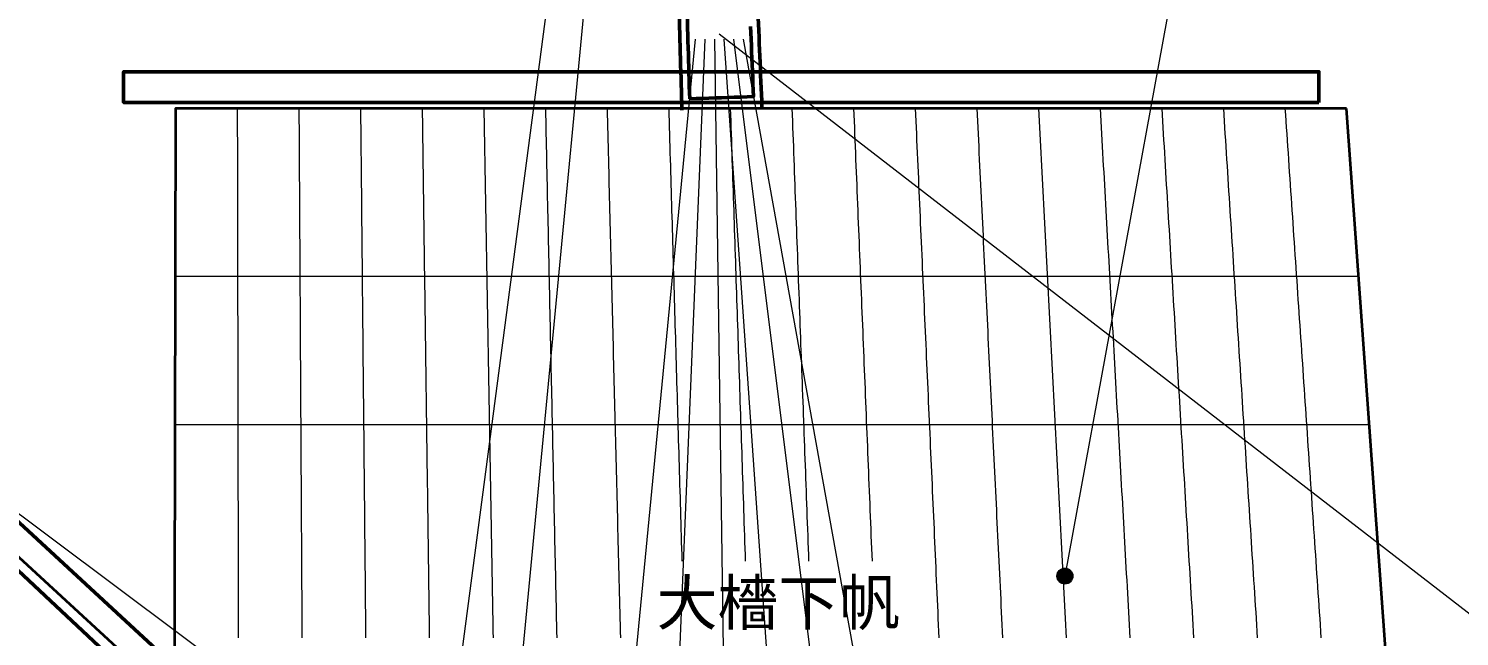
# Model space of a CAD drawing. Header units: millimetres. Extents: x -14250 to 74850, y -15000 to 48000.
# Drawn here: x 13553 to 27010, y 14933 to 20650 of the extents above; entities that cross this region are included whole.
import ezdxf
from ezdxf.enums import TextEntityAlignment as Align

# ---------------------------------------------------------------- set-up
doc = ezdxf.new("R2010")
doc.units = ezdxf.units.MM
doc.header["$LTSCALE"] = 150
for name, color, linetype, lineweight in [('外形', 7, 'Continuous', 50), ('寸法', 5, 'Continuous', 18), ('帆', 30, 'Continuous', 35), ('帆布', 30, 'Continuous', 13), ('引出線', 7, 'Continuous', 18), ('文字', 7, 'Continuous', 25), ('索具', 94, 'Continuous', 13)]:
    doc.layers.add(name, color=color, linetype=linetype, lineweight=lineweight)
doc.styles.add('JP', font='msgothic.ttc')
doc.dimstyles.new('JIS', dxfattribs={"dimscale": 150, "dimtxt": 2.5, "dimasz": 2.5, "dimexe": 1.5, "dimexo": 1.5, "dimgap": 0.8, "dimtad": 1, "dimdec": 0, "dimtxsty": 'JP', "dimcen": 2.5, "dimclrd": 5, "dimclre": 5, "dimclrt": 5, "dimazin": 3, "dimtfac": 1, "dimtmove": 0, "dimatfit": 3, "dimlwd": 18, "dimlwe": 18})

msp = doc.modelspace()

# ---------------------------------------------------------------- hatches: boundary and pattern name
at = {"layer": '引出線'}
h = msp.add_hatch(color=7, dxfattribs=at)
h.dxf.hatch_style = 1
h.paths.add_polyline_path([(23375, 15500), (23365, 15537.5), (23337.5, 15565), (23300, 15575), (23262.5, 15565), (23235, 15537.5), (23225, 15500), (23235, 15462.5), (23262.5, 15435), (23300, 15425), (23337.5, 15435), (23365, 15462.5)])

# ---------------------------------------------------------------- linework, layer by layer
at = {"layer": '外形'}
for points in [[(15677.3, 13468.3), (1126.4, 27121), (1273.6, 27279), (15922.7, 13731.7)], [(25688, 19956), (14445.9, 19956), (14445.9, 20244), (25688, 20244)]]:
    msp.add_lwpolyline(points, close=True, dxfattribs=at)
for points in [[(19698, 19884), (19696.2, 19944.1), (19694.5, 20004.2), (19692.8, 20064.3), (19691, 20124.3), (19689.3, 20184.4), (19687.6, 20244.5), (19685.8, 20304.6), (19684.1, 20364.6), (19682.4, 20424.7), (19680.6, 20484.8), (19678.9, 20544.9), (19677.1, 20604.9), (19675.4, 20665), (19673.7, 20725.1), (19671.9, 20785.2), (19670.2, 20845.2), (19668.5, 20905.3), (19666.7, 20965.4), (19665, 21025.5), (19663.3, 21085.5)], [(19770.7, 19989.5), (19768.9, 20049.6), (19767.1, 20109.7), (19765.2, 20169.9), (19763.4, 20230), (19761.6, 20290.1), (19759.8, 20350.2), (19758, 20410.3), (19756.2, 20470.4), (19754.4, 20530.5), (19752.6, 20590.6), (19750.8, 20650.7), (19749, 20710.8), (19747.2, 20770.9), (19745.4, 20831.1), (19743.6, 20891.2), (19741.8, 20951.3), (19740, 21011.4), (19738.2, 21071.5)], [(20401, 21111.3), (20403.4, 21051.3), (20405.9, 20991.2), (20408.3, 20931.2), (20410.8, 20871.1), (20413.3, 20811.1), (20415.7, 20751), (20418.2, 20691), (20420.6, 20630.9), (20423.1, 20570.9), (20425.6, 20510.8), (20428, 20450.7), (20430.5, 20390.7), (20432.9, 20330.6), (20435.4, 20270.6), (20437.9, 20210.5), (20440.3, 20150.5), (20442.8, 20090.4), (20445.2, 20030.4), (20447.7, 19970.3), (20450.2, 19910.3)], [(20344, 20671.4), (20346.4, 20611.4), (20348.7, 20551.3), (20351.1, 20491.2), (20353.5, 20431.1), (20355.9, 20371), (20358.3, 20310.9), (20360.7, 20250.8), (20363.1, 20190.7), (20365.5, 20130.6), (20367.9, 20070.6), (20370.3, 20010.5), (20310.3, 20008.4), (20250.4, 20006.3), (20190.4, 20004.2), (20130.4, 20002.1), (20070.5, 20000), (20010.5, 19997.9), (19950.5, 19995.8), (19890.6, 19993.7), (19830.6, 19991.6), (19770.7, 19989.5)]]:
    msp.add_lwpolyline(points, dxfattribs=at)
at = {"layer": '帆'}
for points in [[(15500, 13800), (1500, 26700), (-800, 14300)], [(25948.9, 19900), (14936.3, 19900), (14916.9, 10600), (26617.8, 10600)]]:
    msp.add_lwpolyline(points, close=True, dxfattribs=at)
at = {"layer": '帆布'}
for points in [[(15515.9, 19900), (15516, 19840), (15516.1, 19780), (15516.2, 19720), (15516.3, 19660), (15516.4, 19600), (15516.5, 19540), (15516.6, 19480), (15516.7, 19420), (15516.8, 19360), (15517, 19300), (15517.1, 19240), (15517.2, 19180), (15517.3, 19120), (15517.4, 19060), (15517.5, 19000), (15517.6, 18940), (15517.7, 18880), (15517.8, 18820), (15517.9, 18760), (15518, 18700), (15518.1, 18640), (15518.3, 18580), (15518.4, 18520), (15518.5, 18460), (15518.6, 18400), (15518.7, 18340), (15518.8, 18280), (15518.9, 18220), (15519, 18160), (15519.1, 18100), (15519.2, 18040), (15519.3, 17980), (15519.5, 17920), (15519.6, 17860), (15519.7, 17800), (15519.8, 17740), (15519.9, 17680), (15520, 17620), (15520.1, 17560), (15520.2, 17500), (15520.3, 17440), (15520.4, 17380), (15520.5, 17320), (15520.6, 17260), (15520.8, 17200), (15520.9, 17140), (15521, 17080), (15521.1, 17020), (15521.2, 16960), (15521.3, 16900), (15521.4, 16840), (15521.5, 16780), (15521.6, 16720), (15521.7, 16660), (15521.8, 16600), (15522, 16540), (15522.1, 16480), (15522.2, 16420), (15522.3, 16360), (15522.4, 16300), (15522.5, 16240), (15522.6, 16180), (15522.7, 16120), (15522.8, 16060), (15522.9, 16000), (15523, 15940), (15523.1, 15880), (15523.3, 15820), (15523.4, 15760), (15523.5, 15700), (15523.6, 15640), (15523.7, 15580), (15523.8, 15520), (15523.9, 15460), (15524, 15400), (15524.1, 15340), (15524.2, 15280), (15524.3, 15220), (15524.4, 15160), (15524.6, 15100), (15524.7, 15040), (15524.8, 14980), (15524.9, 14920)], [(16095.5, 19900), (16095.8, 19840), (16096.2, 19780), (16096.5, 19720), (16096.8, 19660), (16097.2, 19600), (16097.5, 19540), (16097.9, 19480), (16098.2, 19420), (16098.6, 19360), (16098.9, 19300), (16099.2, 19240), (16099.6, 19180), (16099.9, 19120), (16100.3, 19060), (16100.6, 19000), (16101, 18940), (16101.3, 18880), (16101.6, 18820), (16102, 18760), (16102.3, 18700), (16102.7, 18640), (16103, 18580), (16103.4, 18520), (16103.7, 18460), (16104, 18400), (16104.4, 18340), (16104.7, 18280), (16105.1, 18220), (16105.4, 18160), (16105.8, 18100), (16106.1, 18040), (16106.4, 17980), (16106.8, 17920), (16107.1, 17860), (16107.5, 17800), (16107.8, 17740), (16108.1, 17680), (16108.5, 17620), (16108.8, 17560), (16109.2, 17500), (16109.5, 17440), (16109.9, 17380), (16110.2, 17320), (16110.5, 17260), (16110.9, 17200), (16111.2, 17140), (16111.6, 17080), (16111.9, 17020), (16112.3, 16960), (16112.6, 16900), (16112.9, 16840), (16113.3, 16780), (16113.6, 16720), (16114, 16660), (16114.3, 16600), (16114.7, 16540), (16115, 16480), (16115.3, 16420), (16115.7, 16360), (16116, 16300), (16116.4, 16240), (16116.7, 16180), (16117, 16120), (16117.4, 16060), (16117.7, 16000), (16118.1, 15940), (16118.4, 15880), (16118.8, 15820), (16119.1, 15760), (16119.4, 15700), (16119.8, 15640), (16120.1, 15580), (16120.5, 15520), (16120.8, 15460), (16121.2, 15400), (16121.5, 15340), (16121.8, 15280), (16122.2, 15220), (16122.5, 15160), (16122.9, 15100), (16123.2, 15040), (16123.6, 14980), (16123.9, 14920)], [(16675.1, 19900), (16675.7, 19840), (16676.2, 19780), (16676.8, 19720), (16677.4, 19660), (16678, 19600), (16678.6, 19540), (16679.1, 19480), (16679.7, 19420), (16680.3, 19360), (16680.9, 19300), (16681.4, 19240), (16682, 19180), (16682.6, 19120), (16683.2, 19060), (16683.7, 19000), (16684.3, 18940), (16684.9, 18880), (16685.5, 18820), (16686, 18760), (16686.6, 18700), (16687.2, 18640), (16687.8, 18580), (16688.3, 18520), (16688.9, 18460), (16689.5, 18400), (16690.1, 18340), (16690.6, 18280), (16691.2, 18220), (16691.8, 18160), (16692.4, 18100), (16693, 18040), (16693.5, 17980), (16694.1, 17920), (16694.7, 17860), (16695.3, 17800), (16695.8, 17740), (16696.4, 17680), (16697, 17620), (16697.6, 17560), (16698.1, 17500), (16698.7, 17440), (16699.3, 17380), (16699.9, 17320), (16700.4, 17260), (16701, 17200), (16701.6, 17140), (16702.2, 17080), (16702.7, 17020), (16703.3, 16960), (16703.9, 16900), (16704.5, 16840), (16705.1, 16780), (16705.6, 16720), (16706.2, 16660), (16706.8, 16600), (16707.4, 16540), (16707.9, 16480), (16708.5, 16420), (16709.1, 16360), (16709.7, 16300), (16710.2, 16240), (16710.8, 16180), (16711.4, 16120), (16712, 16060), (16712.5, 16000), (16713.1, 15940), (16713.7, 15880), (16714.3, 15820), (16714.8, 15760), (16715.4, 15700), (16716, 15640), (16716.6, 15580), (16717.1, 15520), (16717.7, 15460), (16718.3, 15400), (16718.9, 15340), (16719.5, 15280), (16720, 15220), (16720.6, 15160), (16721.2, 15100), (16721.8, 15040), (16722.3, 14980), (16722.9, 14920)], [(17254.7, 19900), (17255.5, 19840), (17256.3, 19780), (17257.1, 19720), (17257.9, 19660), (17258.8, 19600), (17259.6, 19540), (17260.4, 19480), (17261.2, 19420), (17262, 19360), (17262.8, 19300), (17263.6, 19240), (17264.4, 19180), (17265.2, 19120), (17266, 19060), (17266.9, 19000), (17267.7, 18940), (17268.5, 18880), (17269.3, 18820), (17270.1, 18760), (17270.9, 18700), (17271.7, 18640), (17272.5, 18580), (17273.3, 18520), (17274.1, 18460), (17275, 18400), (17275.8, 18340), (17276.6, 18280), (17277.4, 18220), (17278.2, 18160), (17279, 18100), (17279.8, 18040), (17280.6, 17980), (17281.4, 17920), (17282.2, 17860), (17283.1, 17800), (17283.9, 17740), (17284.7, 17680), (17285.5, 17620), (17286.3, 17560), (17287.1, 17500), (17287.9, 17440), (17288.7, 17380), (17289.5, 17320), (17290.3, 17260), (17291.1, 17200), (17292, 17140), (17292.8, 17080), (17293.6, 17020), (17294.4, 16960), (17295.2, 16900), (17296, 16840), (17296.8, 16780), (17297.6, 16720), (17298.4, 16660), (17299.2, 16600), (17300.1, 16540), (17300.9, 16480), (17301.7, 16420), (17302.5, 16360), (17303.3, 16300), (17304.1, 16240), (17304.9, 16180), (17305.7, 16120), (17306.5, 16060), (17307.3, 16000), (17308.2, 15940), (17309, 15880), (17309.8, 15820), (17310.6, 15760), (17311.4, 15700), (17312.2, 15640), (17313, 15580), (17313.8, 15520), (17314.6, 15460), (17315.4, 15400), (17316.3, 15340), (17317.1, 15280), (17317.9, 15220), (17318.7, 15160), (17319.5, 15100), (17320.3, 15040), (17321.1, 14980), (17321.9, 14920)], [(17834.3, 19900), (17835.4, 19840), (17836.4, 19780), (17837.5, 19720), (17838.5, 19660), (17839.5, 19600), (17840.6, 19540), (17841.6, 19480), (17842.7, 19420), (17843.7, 19360), (17844.8, 19300), (17845.8, 19240), (17846.8, 19180), (17847.9, 19120), (17848.9, 19060), (17850, 19000), (17851, 18940), (17852.1, 18880), (17853.1, 18820), (17854.1, 18760), (17855.2, 18700), (17856.2, 18640), (17857.3, 18580), (17858.3, 18520), (17859.4, 18460), (17860.4, 18400), (17861.5, 18340), (17862.5, 18280), (17863.5, 18220), (17864.6, 18160), (17865.6, 18100), (17866.7, 18040), (17867.7, 17980), (17868.8, 17920), (17869.8, 17860), (17870.8, 17800), (17871.9, 17740), (17872.9, 17680), (17874, 17620), (17875, 17560), (17876.1, 17500), (17877.1, 17440), (17878.1, 17380), (17879.2, 17320), (17880.2, 17260), (17881.3, 17200), (17882.3, 17140), (17883.4, 17080), (17884.4, 17020), (17885.5, 16960), (17886.5, 16900), (17887.5, 16840), (17888.6, 16780), (17889.6, 16720), (17890.7, 16660), (17891.7, 16600), (17892.8, 16540), (17893.8, 16480), (17894.8, 16420), (17895.9, 16360), (17896.9, 16300), (17898, 16240), (17899, 16180), (17900.1, 16120), (17901.1, 16060), (17902.2, 16000), (17903.2, 15940), (17904.2, 15880), (17905.3, 15820), (17906.3, 15760), (17907.4, 15700), (17908.4, 15640), (17909.5, 15580), (17910.5, 15520), (17911.5, 15460), (17912.6, 15400), (17913.6, 15340), (17914.7, 15280), (17915.7, 15220), (17916.8, 15160), (17917.8, 15100), (17918.8, 15040), (17919.9, 14980), (17920.9, 14920)], [(18413.9, 19900), (18415.2, 19840), (18416.5, 19780), (18417.8, 19720), (18419, 19660), (18420.3, 19600), (18421.6, 19540), (18422.9, 19480), (18424.2, 19420), (18425.4, 19360), (18426.7, 19300), (18428, 19240), (18429.3, 19180), (18430.5, 19120), (18431.8, 19060), (18433.1, 19000), (18434.4, 18940), (18435.6, 18880), (18436.9, 18820), (18438.2, 18760), (18439.5, 18700), (18440.8, 18640), (18442, 18580), (18443.3, 18520), (18444.6, 18460), (18445.9, 18400), (18447.1, 18340), (18448.4, 18280), (18449.7, 18220), (18451, 18160), (18452.3, 18100), (18453.5, 18040), (18454.8, 17980), (18456.1, 17920), (18457.4, 17860), (18458.6, 17800), (18459.9, 17740), (18461.2, 17680), (18462.5, 17620), (18463.7, 17560), (18465, 17500), (18466.3, 17440), (18467.6, 17380), (18468.9, 17320), (18470.1, 17260), (18471.4, 17200), (18472.7, 17140), (18474, 17080), (18475.2, 17020), (18476.5, 16960), (18477.8, 16900), (18479.1, 16840), (18480.4, 16780), (18481.6, 16720), (18482.9, 16660), (18484.2, 16600), (18485.5, 16540), (18486.7, 16480), (18488, 16420), (18489.3, 16360), (18490.6, 16300), (18491.8, 16240), (18493.1, 16180), (18494.4, 16120), (18495.7, 16060), (18497, 16000), (18498.2, 15940), (18499.5, 15880), (18500.8, 15820), (18502.1, 15760), (18503.3, 15700), (18504.6, 15640), (18505.9, 15580), (18507.2, 15520), (18508.5, 15460), (18509.7, 15400), (18511, 15340), (18512.3, 15280), (18513.6, 15220), (18514.8, 15160), (18516.1, 15100), (18517.4, 15040), (18518.7, 14980), (18519.9, 14920)], [(18993.5, 19900), (18995.1, 19840), (18996.6, 19780), (18998.1, 19720), (18999.6, 19660), (19001.1, 19600), (19002.6, 19540), (19004.1, 19480), (19005.6, 19420), (19007.1, 19360), (19008.7, 19300), (19010.2, 19240), (19011.7, 19180), (19013.2, 19120), (19014.7, 19060), (19016.2, 19000), (19017.7, 18940), (19019.2, 18880), (19020.7, 18820), (19022.3, 18760), (19023.8, 18700), (19025.3, 18640), (19026.8, 18580), (19028.3, 18520), (19029.8, 18460), (19031.3, 18400), (19032.8, 18340), (19034.3, 18280), (19035.9, 18220), (19037.4, 18160), (19038.9, 18100), (19040.4, 18040), (19041.9, 17980), (19043.4, 17920), (19044.9, 17860), (19046.4, 17800), (19047.9, 17740), (19049.5, 17680), (19051, 17620), (19052.5, 17560), (19054, 17500), (19055.5, 17440), (19057, 17380), (19058.5, 17320), (19060, 17260), (19061.5, 17200), (19063.1, 17140), (19064.6, 17080), (19066.1, 17020), (19067.6, 16960), (19069.1, 16900), (19070.6, 16840), (19072.1, 16780), (19073.6, 16720), (19075.1, 16660), (19076.7, 16600), (19078.2, 16540), (19079.7, 16480), (19081.2, 16420), (19082.7, 16360), (19084.2, 16300), (19085.7, 16240), (19087.2, 16180), (19088.7, 16120), (19090.3, 16060), (19091.8, 16000), (19093.3, 15940), (19094.8, 15880), (19096.3, 15820), (19097.8, 15760), (19099.3, 15700), (19100.8, 15640), (19102.3, 15580), (19103.8, 15520), (19105.4, 15460), (19106.9, 15400), (19108.4, 15340), (19109.9, 15280), (19111.4, 15220), (19112.9, 15160), (19114.4, 15100), (19115.9, 15040), (19117.4, 14980), (19119, 14920)], [(19573.2, 19900), (19574.9, 19840), (19576.7, 19780), (19578.4, 19720), (19580.1, 19660), (19581.9, 19600), (19583.6, 19540), (19585.4, 19480), (19587.1, 19420), (19588.9, 19360), (19590.6, 19300), (19592.4, 19240), (19594.1, 19180), (19595.8, 19120), (19597.6, 19060), (19599.3, 19000), (19601.1, 18940), (19602.8, 18880), (19604.6, 18820), (19606.3, 18760), (19608.1, 18700), (19609.8, 18640), (19611.5, 18580), (19613.3, 18520), (19615, 18460), (19616.8, 18400), (19618.5, 18340), (19620.3, 18280), (19622, 18220), (19623.8, 18160), (19625.5, 18100), (19627.2, 18040), (19629, 17980), (19630.7, 17920), (19632.5, 17860), (19634.2, 17800), (19636, 17740), (19637.7, 17680), (19639.5, 17620), (19641.2, 17560), (19643, 17500), (19644.7, 17440), (19646.4, 17380), (19648.2, 17320), (19649.9, 17260), (19651.7, 17200), (19653.4, 17140), (19655.2, 17080), (19656.9, 17020), (19658.7, 16960), (19660.4, 16900), (19662.1, 16840), (19663.9, 16780), (19665.6, 16720), (19667.4, 16660), (19669.1, 16600), (19670.9, 16540), (19672.6, 16480), (19674.4, 16420), (19676.1, 16360), (19677.8, 16300), (19679.6, 16240), (19681.3, 16180), (19683.1, 16120), (19684.8, 16060), (19686.6, 16000), (19688.3, 15940), (19690.1, 15880), (19691.8, 15820), (19693.5, 15760), (19695.3, 15700), (19697, 15640)], [(20152.8, 19900), (20154.8, 19840), (20156.7, 19780), (20158.7, 19720), (20160.7, 19660), (20162.7, 19600), (20164.6, 19540), (20166.6, 19480), (20168.6, 19420), (20170.6, 19360), (20172.6, 19300), (20174.5, 19240), (20176.5, 19180), (20178.5, 19120), (20180.5, 19060), (20182.5, 19000), (20184.4, 18940), (20186.4, 18880), (20188.4, 18820), (20190.4, 18760), (20192.3, 18700), (20194.3, 18640), (20196.3, 18580), (20198.3, 18520), (20200.3, 18460), (20202.2, 18400), (20204.2, 18340), (20206.2, 18280), (20208.2, 18220), (20210.2, 18160), (20212.1, 18100), (20214.1, 18040), (20216.1, 17980), (20218.1, 17920), (20220, 17860), (20222, 17800), (20224, 17740), (20226, 17680), (20228, 17620), (20229.9, 17560), (20231.9, 17500), (20233.9, 17440), (20235.9, 17380), (20237.8, 17320), (20239.8, 17260), (20241.8, 17200), (20243.8, 17140), (20245.8, 17080), (20247.7, 17020), (20249.7, 16960), (20251.7, 16900), (20253.7, 16840), (20255.7, 16780), (20257.6, 16720), (20259.6, 16660), (20261.6, 16600), (20263.6, 16540), (20265.5, 16480), (20267.5, 16420), (20269.5, 16360), (20271.5, 16300), (20273.5, 16240), (20275.4, 16180), (20277.4, 16120), (20279.4, 16060), (20281.4, 16000), (20283.4, 15940), (20285.3, 15880), (20287.3, 15820), (20289.3, 15760), (20291.3, 15700), (20293.2, 15640)], [(20732.4, 19900), (20734.6, 19840), (20736.8, 19780), (20739, 19720), (20741.2, 19660), (20743.5, 19600), (20745.7, 19540), (20747.9, 19480), (20750.1, 19420), (20752.3, 19360), (20754.5, 19300), (20756.7, 19240), (20758.9, 19180), (20761.1, 19120), (20763.4, 19060), (20765.6, 19000), (20767.8, 18940), (20770, 18880), (20772.2, 18820), (20774.4, 18760), (20776.6, 18700), (20778.8, 18640), (20781.1, 18580), (20783.3, 18520), (20785.5, 18460), (20787.7, 18400), (20789.9, 18340), (20792.1, 18280), (20794.3, 18220), (20796.5, 18160), (20798.8, 18100), (20801, 18040), (20803.2, 17980), (20805.4, 17920), (20807.6, 17860), (20809.8, 17800), (20812, 17740), (20814.2, 17680), (20816.5, 17620), (20818.7, 17560), (20820.9, 17500), (20823.1, 17440), (20825.3, 17380), (20827.5, 17320), (20829.7, 17260), (20831.9, 17200), (20834.1, 17140), (20836.4, 17080), (20838.6, 17020), (20840.8, 16960), (20843, 16900), (20845.2, 16840), (20847.4, 16780), (20849.6, 16720), (20851.8, 16660), (20854.1, 16600), (20856.3, 16540), (20858.5, 16480), (20860.7, 16420), (20862.9, 16360), (20865.1, 16300), (20867.3, 16240), (20869.5, 16180), (20871.8, 16120), (20874, 16060), (20876.2, 16000), (20878.4, 15940), (20880.6, 15880), (20882.8, 15820), (20885, 15760), (20887.2, 15700), (20889.5, 15640)], [(21312, 19900), (21314.5, 19840), (21316.9, 19780), (21319.3, 19720), (21321.8, 19660), (21324.2, 19600), (21326.7, 19540), (21329.1, 19480), (21331.6, 19420), (21334, 19360), (21336.5, 19300), (21338.9, 19240), (21341.4, 19180), (21343.8, 19120), (21346.2, 19060), (21348.7, 19000), (21351.1, 18940), (21353.6, 18880), (21356, 18820), (21358.5, 18760), (21360.9, 18700), (21363.4, 18640), (21365.8, 18580), (21368.3, 18520), (21370.7, 18460), (21373.2, 18400), (21375.6, 18340), (21378, 18280), (21380.5, 18220), (21382.9, 18160), (21385.4, 18100), (21387.8, 18040), (21390.3, 17980), (21392.7, 17920), (21395.2, 17860), (21397.6, 17800), (21400.1, 17740), (21402.5, 17680), (21404.9, 17620), (21407.4, 17560), (21409.8, 17500), (21412.3, 17440), (21414.7, 17380), (21417.2, 17320), (21419.6, 17260), (21422.1, 17200), (21424.5, 17140), (21427, 17080), (21429.4, 17020), (21431.9, 16960), (21434.3, 16900), (21436.7, 16840), (21439.2, 16780), (21441.6, 16720), (21444.1, 16660), (21446.5, 16600), (21449, 16540), (21451.4, 16480), (21453.9, 16420), (21456.3, 16360), (21458.8, 16300), (21461.2, 16240), (21463.6, 16180), (21466.1, 16120), (21468.5, 16060), (21471, 16000), (21473.4, 15940), (21475.9, 15880), (21478.3, 15820), (21480.8, 15760), (21483.2, 15700), (21485.7, 15640)], [(21891.6, 19900), (21894.3, 19840), (21897, 19780), (21899.7, 19720), (21902.3, 19660), (21905, 19600), (21907.7, 19540), (21910.4, 19480), (21913.1, 19420), (21915.7, 19360), (21918.4, 19300), (21921.1, 19240), (21923.8, 19180), (21926.5, 19120), (21929.1, 19060), (21931.8, 19000), (21934.5, 18940), (21937.2, 18880), (21939.9, 18820), (21942.5, 18760), (21945.2, 18700), (21947.9, 18640), (21950.6, 18580), (21953.2, 18520), (21955.9, 18460), (21958.6, 18400), (21961.3, 18340), (21964, 18280), (21966.6, 18220), (21969.3, 18160), (21972, 18100), (21974.7, 18040), (21977.4, 17980), (21980, 17920), (21982.7, 17860), (21985.4, 17800), (21988.1, 17740), (21990.8, 17680), (21993.4, 17620), (21996.1, 17560), (21998.8, 17500), (22001.5, 17440), (22004.2, 17380), (22006.8, 17320), (22009.5, 17260), (22012.2, 17200), (22014.9, 17140), (22017.6, 17080), (22020.2, 17020), (22022.9, 16960), (22025.6, 16900), (22028.3, 16840), (22031, 16780), (22033.6, 16720), (22036.3, 16660), (22039, 16600), (22041.7, 16540), (22044.4, 16480), (22047, 16420), (22049.7, 16360), (22052.4, 16300), (22055.1, 16240), (22057.8, 16180), (22060.4, 16120), (22063.1, 16060), (22065.8, 16000), (22068.5, 15940), (22071.1, 15880), (22073.8, 15820), (22076.5, 15760), (22079.2, 15700), (22081.9, 15640), (22084.5, 15580), (22087.2, 15520), (22089.9, 15460), (22092.6, 15400), (22095.3, 15340), (22097.9, 15280), (22100.6, 15220), (22103.3, 15160), (22106, 15100), (22108.7, 15040), (22111.3, 14980), (22114, 14920)], [(22471.2, 19900), (22474.1, 19840), (22477.1, 19780), (22480, 19720), (22482.9, 19660), (22485.8, 19600), (22488.7, 19540), (22491.6, 19480), (22494.5, 19420), (22497.5, 19360), (22500.4, 19300), (22503.3, 19240), (22506.2, 19180), (22509.1, 19120), (22512, 19060), (22514.9, 19000), (22517.8, 18940), (22520.8, 18880), (22523.7, 18820), (22526.6, 18760), (22529.5, 18700), (22532.4, 18640), (22535.3, 18580), (22538.2, 18520), (22541.2, 18460), (22544.1, 18400), (22547, 18340), (22549.9, 18280), (22552.8, 18220), (22555.7, 18160), (22558.6, 18100), (22561.5, 18040), (22564.5, 17980), (22567.4, 17920), (22570.3, 17860), (22573.2, 17800), (22576.1, 17740), (22579, 17680), (22581.9, 17620), (22584.9, 17560), (22587.8, 17500), (22590.7, 17440), (22593.6, 17380), (22596.5, 17320), (22599.4, 17260), (22602.3, 17200), (22605.2, 17140), (22608.2, 17080), (22611.1, 17020), (22614, 16960), (22616.9, 16900), (22619.8, 16840), (22622.7, 16780), (22625.6, 16720), (22628.5, 16660), (22631.5, 16600), (22634.4, 16540), (22637.3, 16480), (22640.2, 16420), (22643.1, 16360), (22646, 16300), (22648.9, 16240), (22651.9, 16180), (22654.8, 16120), (22657.7, 16060), (22660.6, 16000), (22663.5, 15940), (22666.4, 15880), (22669.3, 15820), (22672.2, 15760), (22675.2, 15700), (22678.1, 15640), (22681, 15580), (22683.9, 15520), (22686.8, 15460), (22689.7, 15400), (22692.6, 15340), (22695.6, 15280), (22698.5, 15220), (22701.4, 15160), (22704.3, 15100), (22707.2, 15040), (22710.1, 14980), (22713, 14920)], [(23050.8, 19900), (23054, 19840), (23057.1, 19780), (23060.3, 19720), (23063.4, 19660), (23066.6, 19600), (23069.7, 19540), (23072.9, 19480), (23076, 19420), (23079.2, 19360), (23082.3, 19300), (23085.5, 19240), (23088.6, 19180), (23091.8, 19120), (23094.9, 19060), (23098.1, 19000), (23101.2, 18940), (23104.3, 18880), (23107.5, 18820), (23110.6, 18760), (23113.8, 18700), (23116.9, 18640), (23120.1, 18580), (23123.2, 18520), (23126.4, 18460), (23129.5, 18400), (23132.7, 18340), (23135.8, 18280), (23139, 18220), (23142.1, 18160), (23145.3, 18100), (23148.4, 18040), (23151.6, 17980), (23154.7, 17920), (23157.8, 17860), (23161, 17800), (23164.1, 17740), (23167.3, 17680), (23170.4, 17620), (23173.6, 17560), (23176.7, 17500), (23179.9, 17440), (23183, 17380), (23186.2, 17320), (23189.3, 17260), (23192.5, 17200), (23195.6, 17140), (23198.8, 17080), (23201.9, 17020), (23205, 16960), (23208.2, 16900), (23211.3, 16840), (23214.5, 16780), (23217.6, 16720), (23220.8, 16660), (23223.9, 16600), (23227.1, 16540), (23230.2, 16480), (23233.4, 16420), (23236.5, 16360), (23239.7, 16300), (23242.8, 16240), (23246, 16180), (23249.1, 16120), (23252.3, 16060), (23255.4, 16000), (23258.5, 15940), (23261.7, 15880), (23264.8, 15820), (23268, 15760), (23271.1, 15700), (23274.3, 15640), (23277.4, 15580), (23280.6, 15520), (23283.7, 15460), (23286.9, 15400), (23290, 15340), (23293.2, 15280), (23296.3, 15220), (23299.5, 15160), (23302.6, 15100), (23305.8, 15040), (23308.9, 14980), (23312, 14920)], [(23630.5, 19900), (23633.8, 19840), (23637.2, 19780), (23640.6, 19720), (23644, 19660), (23647.4, 19600), (23650.7, 19540), (23654.1, 19480), (23657.5, 19420), (23660.9, 19360), (23664.3, 19300), (23667.6, 19240), (23671, 19180), (23674.4, 19120), (23677.8, 19060), (23681.2, 19000), (23684.6, 18940), (23687.9, 18880), (23691.3, 18820), (23694.7, 18760), (23698.1, 18700), (23701.5, 18640), (23704.8, 18580), (23708.2, 18520), (23711.6, 18460), (23715, 18400), (23718.4, 18340), (23721.7, 18280), (23725.1, 18220), (23728.5, 18160), (23731.9, 18100), (23735.3, 18040), (23738.6, 17980), (23742, 17920), (23745.4, 17860), (23748.8, 17800), (23752.2, 17740), (23755.5, 17680), (23758.9, 17620), (23762.3, 17560), (23765.7, 17500), (23769.1, 17440), (23772.5, 17380), (23775.8, 17320), (23779.2, 17260), (23782.6, 17200), (23786, 17140), (23789.4, 17080), (23792.7, 17020), (23796.1, 16960), (23799.5, 16900), (23802.9, 16840), (23806.3, 16780), (23809.6, 16720), (23813, 16660), (23816.4, 16600), (23819.8, 16540), (23823.2, 16480), (23826.5, 16420), (23829.9, 16360), (23833.3, 16300), (23836.7, 16240), (23840.1, 16180), (23843.4, 16120), (23846.8, 16060), (23850.2, 16000), (23853.6, 15940), (23857, 15880), (23860.3, 15820), (23863.7, 15760), (23867.1, 15700), (23870.5, 15640), (23873.9, 15580), (23877.3, 15520), (23880.6, 15460), (23884, 15400), (23887.4, 15340), (23890.8, 15280), (23894.2, 15220), (23897.5, 15160), (23900.9, 15100), (23904.3, 15040), (23907.7, 14980), (23911.1, 14920)], [(24210.1, 19900), (24213.7, 19840), (24217.3, 19780), (24220.9, 19720), (24224.5, 19660), (24228.1, 19600), (24231.8, 19540), (24235.4, 19480), (24239, 19420), (24242.6, 19360), (24246.2, 19300), (24249.8, 19240), (24253.4, 19180), (24257.1, 19120), (24260.7, 19060), (24264.3, 19000), (24267.9, 18940), (24271.5, 18880), (24275.1, 18820), (24278.8, 18760), (24282.4, 18700), (24286, 18640), (24289.6, 18580), (24293.2, 18520), (24296.8, 18460), (24300.4, 18400), (24304.1, 18340), (24307.7, 18280), (24311.3, 18220), (24314.9, 18160), (24318.5, 18100), (24322.1, 18040), (24325.7, 17980), (24329.4, 17920), (24333, 17860), (24336.6, 17800), (24340.2, 17740), (24343.8, 17680), (24347.4, 17620), (24351, 17560), (24354.7, 17500), (24358.3, 17440), (24361.9, 17380), (24365.5, 17320), (24369.1, 17260), (24372.7, 17200), (24376.3, 17140), (24380, 17080), (24383.6, 17020), (24387.2, 16960), (24390.8, 16900), (24394.4, 16840), (24398, 16780), (24401.6, 16720), (24405.3, 16660), (24408.9, 16600), (24412.5, 16540), (24416.1, 16480), (24419.7, 16420), (24423.3, 16360), (24426.9, 16300), (24430.6, 16240), (24434.2, 16180), (24437.8, 16120), (24441.4, 16060), (24445, 16000), (24448.6, 15940), (24452.2, 15880), (24455.9, 15820), (24459.5, 15760), (24463.1, 15700), (24466.7, 15640), (24470.3, 15580), (24473.9, 15520), (24477.5, 15460), (24481.2, 15400), (24484.8, 15340), (24488.4, 15280), (24492, 15220), (24495.6, 15160), (24499.2, 15100), (24502.8, 15040), (24506.5, 14980), (24510.1, 14920)], [(24789.7, 19900), (24793.5, 19840), (24797.4, 19780), (24801.2, 19720), (24805.1, 19660), (24808.9, 19600), (24812.8, 19540), (24816.6, 19480), (24820.5, 19420), (24824.3, 19360), (24828.2, 19300), (24832, 19240), (24835.9, 19180), (24839.7, 19120), (24843.6, 19060), (24847.4, 19000), (24851.3, 18940), (24855.1, 18880), (24859, 18820), (24862.8, 18760), (24866.7, 18700), (24870.5, 18640), (24874.3, 18580), (24878.2, 18520), (24882, 18460), (24885.9, 18400), (24889.7, 18340), (24893.6, 18280), (24897.4, 18220), (24901.3, 18160), (24905.1, 18100), (24909, 18040), (24912.8, 17980), (24916.7, 17920), (24920.5, 17860), (24924.4, 17800), (24928.2, 17740), (24932.1, 17680), (24935.9, 17620), (24939.8, 17560), (24943.6, 17500), (24947.5, 17440), (24951.3, 17380), (24955.2, 17320), (24959, 17260), (24962.9, 17200), (24966.7, 17140), (24970.6, 17080), (24974.4, 17020), (24978.2, 16960), (24982.1, 16900), (24985.9, 16840), (24989.8, 16780), (24993.6, 16720), (24997.5, 16660), (25001.3, 16600), (25005.2, 16540), (25009, 16480), (25012.9, 16420), (25016.7, 16360), (25020.6, 16300), (25024.4, 16240), (25028.3, 16180), (25032.1, 16120), (25036, 16060), (25039.8, 16000), (25043.7, 15940), (25047.5, 15880), (25051.4, 15820), (25055.2, 15760), (25059.1, 15700), (25062.9, 15640), (25066.8, 15580), (25070.6, 15520), (25074.5, 15460), (25078.3, 15400), (25082.1, 15340), (25086, 15280), (25089.8, 15220), (25093.7, 15160), (25097.5, 15100), (25101.4, 15040), (25105.2, 14980), (25109.1, 14920)], [(25369.3, 19900), (25373.4, 19840), (25377.5, 19780), (25381.6, 19720), (25385.6, 19660), (25389.7, 19600), (25393.8, 19540), (25397.9, 19480), (25402, 19420), (25406, 19360), (25410.1, 19300), (25414.2, 19240), (25418.3, 19180), (25422.4, 19120), (25426.5, 19060), (25430.5, 19000), (25434.6, 18940), (25438.7, 18880), (25442.8, 18820), (25446.9, 18760), (25450.9, 18700), (25455, 18640), (25459.1, 18580), (25463.2, 18520), (25467.3, 18460), (25471.4, 18400), (25475.4, 18340), (25479.5, 18280), (25483.6, 18220), (25487.7, 18160), (25491.8, 18100), (25495.8, 18040), (25499.9, 17980), (25504, 17920), (25508.1, 17860), (25512.2, 17800), (25516.3, 17740), (25520.3, 17680), (25524.4, 17620), (25528.5, 17560), (25532.6, 17500), (25536.7, 17440), (25540.7, 17380), (25544.8, 17320), (25548.9, 17260), (25553, 17200), (25557.1, 17140), (25561.2, 17080), (25565.2, 17020), (25569.3, 16960), (25573.4, 16900), (25577.5, 16840), (25581.6, 16780), (25585.6, 16720), (25589.7, 16660), (25593.8, 16600), (25597.9, 16540), (25602, 16480), (25606.1, 16420), (25610.1, 16360), (25614.2, 16300), (25618.3, 16240), (25622.4, 16180), (25626.5, 16120), (25630.5, 16060), (25634.6, 16000), (25638.7, 15940), (25642.8, 15880), (25646.9, 15820), (25651, 15760), (25655, 15700), (25659.1, 15640), (25663.2, 15580), (25667.3, 15520), (25671.4, 15460), (25675.4, 15400), (25679.5, 15340), (25683.6, 15280), (25687.7, 15220), (25691.8, 15160), (25695.9, 15100), (25699.9, 15040), (25704, 14980), (25708.1, 14920)], [(26062.6, 18319), (26002.5, 18319), (25942.3, 18319), (25882.2, 18319), (25822, 18319), (25761.8, 18319), (25701.7, 18319), (25641.5, 18319), (25581.4, 18319), (25521.2, 18319), (25461, 18319), (25400.9, 18319), (25340.7, 18319), (25280.5, 18319), (25220.4, 18319), (25160.2, 18319), (25100.1, 18319), (25039.9, 18319), (24979.7, 18319), (24919.6, 18319), (24859.4, 18319), (24799.3, 18319), (24739.1, 18319), (24678.9, 18319), (24618.8, 18319), (24558.6, 18319), (24498.5, 18319), (24438.3, 18319), (24378.1, 18319), (24318, 18319), (24257.8, 18319), (24197.7, 18319), (24137.5, 18319), (24077.3, 18319), (24017.2, 18319), (23957, 18319), (23896.9, 18319), (23836.7, 18319), (23776.5, 18319), (23716.4, 18319), (23656.2, 18319), (23596.1, 18319), (23535.9, 18319), (23475.7, 18319), (23415.6, 18319), (23355.4, 18319), (23295.3, 18319), (23235.1, 18319), (23174.9, 18319), (23114.8, 18319), (23054.6, 18319), (22994.5, 18319), (22934.3, 18319), (22874.1, 18319), (22814, 18319), (22753.8, 18319), (22693.6, 18319), (22633.5, 18319), (22573.3, 18319), (22513.2, 18319), (22453, 18319), (22392.8, 18319), (22332.7, 18319), (22272.5, 18319), (22212.4, 18319), (22152.2, 18319), (22092, 18319), (22031.9, 18319), (21971.7, 18319), (21911.6, 18319), (21851.4, 18319), (21791.2, 18319), (21731.1, 18319), (21670.9, 18319), (21610.8, 18319), (21550.6, 18319), (21490.4, 18319), (21430.3, 18319), (21370.1, 18319), (21310, 18319), (21249.8, 18319), (21189.6, 18319), (21129.5, 18319), (21069.3, 18319), (21009.2, 18319), (20949, 18319), (20888.8, 18319), (20828.7, 18319), (20768.5, 18319), (20708.4, 18319), (20648.2, 18319), (20588, 18319), (20527.9, 18319), (20467.7, 18319), (20407.6, 18319), (20347.4, 18319), (20287.2, 18319), (20227.1, 18319), (20166.9, 18319), (20106.8, 18319), (20046.6, 18319), (19986.4, 18319), (19926.3, 18319), (19866.1, 18319), (19805.9, 18319), (19745.8, 18319), (19685.6, 18319), (19625.5, 18319), (19565.3, 18319), (19505.1, 18319), (19445, 18319), (19384.8, 18319), (19324.7, 18319), (19264.5, 18319), (19204.3, 18319), (19144.2, 18319), (19084, 18319), (19023.9, 18319), (18963.7, 18319), (18903.5, 18319), (18843.4, 18319), (18783.2, 18319), (18723.1, 18319), (18662.9, 18319), (18602.7, 18319), (18542.6, 18319), (18482.4, 18319), (18422.3, 18319), (18362.1, 18319), (18301.9, 18319), (18241.8, 18319), (18181.6, 18319), (18121.5, 18319), (18061.3, 18319), (18001.1, 18319), (17941, 18319), (17880.8, 18319), (17820.7, 18319), (17760.5, 18319), (17700.3, 18319), (17640.2, 18319), (17580, 18319), (17519.9, 18319), (17459.7, 18319), (17399.5, 18319), (17339.4, 18319), (17279.2, 18319), (17219.1, 18319), (17158.9, 18319), (17098.7, 18319), (17038.6, 18319), (16978.4, 18319), (16918.2, 18319), (16858.1, 18319), (16797.9, 18319), (16737.8, 18319), (16677.6, 18319), (16617.4, 18319), (16557.3, 18319), (16497.1, 18319), (16437, 18319), (16376.8, 18319), (16316.6, 18319), (16256.5, 18319), (16196.3, 18319), (16136.2, 18319), (16076, 18319), (16015.8, 18319), (15955.7, 18319), (15895.5, 18319), (15835.4, 18319), (15775.2, 18319), (15715, 18319), (15654.9, 18319), (15594.7, 18319), (15534.6, 18319), (15474.4, 18319), (15414.2, 18319), (15354.1, 18319), (15293.9, 18319), (15233.8, 18319), (15173.6, 18319), (15113.4, 18319), (15053.3, 18319), (14993.1, 18319), (14933, 18319)], [(26163, 16924), (26102.9, 16924), (26042.8, 16924), (25982.8, 16924), (25922.7, 16924), (25862.6, 16924), (25802.6, 16924), (25742.5, 16924), (25682.4, 16924), (25622.3, 16924), (25562.3, 16924), (25502.2, 16924), (25442.1, 16924), (25382.1, 16924), (25322, 16924), (25261.9, 16924), (25201.9, 16924), (25141.8, 16924), (25081.7, 16924), (25021.7, 16924), (24961.6, 16924), (24901.5, 16924), (24841.4, 16924), (24781.4, 16924), (24721.3, 16924), (24661.2, 16924), (24601.2, 16924), (24541.1, 16924), (24481, 16924), (24421, 16924), (24360.9, 16924), (24300.8, 16924), (24240.8, 16924), (24180.7, 16924), (24120.6, 16924), (24060.6, 16924), (24000.5, 16924), (23940.4, 16924), (23880.3, 16924), (23820.3, 16924), (23760.2, 16924), (23700.1, 16924), (23640.1, 16924), (23580, 16924), (23519.9, 16924), (23459.9, 16924), (23399.8, 16924), (23339.7, 16924), (23279.7, 16924), (23219.6, 16924), (23159.5, 16924), (23099.4, 16924), (23039.4, 16924), (22979.3, 16924), (22919.2, 16924), (22859.2, 16924), (22799.1, 16924), (22739, 16924), (22679, 16924), (22618.9, 16924), (22558.8, 16924), (22498.8, 16924), (22438.7, 16924), (22378.6, 16924), (22318.5, 16924), (22258.5, 16924), (22198.4, 16924), (22138.3, 16924), (22078.3, 16924), (22018.2, 16924), (21958.1, 16924), (21898.1, 16924), (21838, 16924), (21777.9, 16924), (21717.9, 16924), (21657.8, 16924), (21597.7, 16924), (21537.6, 16924), (21477.6, 16924), (21417.5, 16924), (21357.4, 16924), (21297.4, 16924), (21237.3, 16924), (21177.2, 16924), (21117.2, 16924), (21057.1, 16924), (20997, 16924), (20937, 16924), (20876.9, 16924), (20816.8, 16924), (20756.8, 16924), (20696.7, 16924), (20636.6, 16924), (20576.5, 16924), (20516.5, 16924), (20456.4, 16924), (20396.3, 16924), (20336.3, 16924), (20276.2, 16924), (20216.1, 16924), (20156.1, 16924), (20096, 16924), (20035.9, 16924), (19975.9, 16924), (19915.8, 16924), (19855.7, 16924), (19795.6, 16924), (19735.6, 16924), (19675.5, 16924), (19615.4, 16924), (19555.4, 16924), (19495.3, 16924), (19435.2, 16924), (19375.2, 16924), (19315.1, 16924), (19255, 16924), (19195, 16924), (19134.9, 16924), (19074.8, 16924), (19014.7, 16924), (18954.7, 16924), (18894.6, 16924), (18834.5, 16924), (18774.5, 16924), (18714.4, 16924), (18654.3, 16924), (18594.3, 16924), (18534.2, 16924), (18474.1, 16924), (18414.1, 16924), (18354, 16924), (18293.9, 16924), (18233.8, 16924), (18173.8, 16924), (18113.7, 16924), (18053.6, 16924), (17993.6, 16924), (17933.5, 16924), (17873.4, 16924), (17813.4, 16924), (17753.3, 16924), (17693.2, 16924), (17633.2, 16924), (17573.1, 16924), (17513, 16924), (17453, 16924), (17392.9, 16924), (17332.8, 16924), (17272.7, 16924), (17212.7, 16924), (17152.6, 16924), (17092.5, 16924), (17032.5, 16924), (16972.4, 16924), (16912.3, 16924), (16852.3, 16924), (16792.2, 16924), (16732.1, 16924), (16672.1, 16924), (16612, 16924), (16551.9, 16924), (16491.8, 16924), (16431.8, 16924), (16371.7, 16924), (16311.6, 16924), (16251.6, 16924), (16191.5, 16924), (16131.4, 16924), (16071.4, 16924), (16011.3, 16924), (15951.2, 16924), (15891.2, 16924), (15831.1, 16924), (15771, 16924), (15710.9, 16924), (15650.9, 16924), (15590.8, 16924), (15530.7, 16924), (15470.7, 16924), (15410.6, 16924), (15350.5, 16924), (15290.5, 16924), (15230.4, 16924), (15170.3, 16924), (15110.3, 16924), (15050.2, 16924), (14990.1, 16924), (14930, 16924)]]:
    msp.add_lwpolyline(points, dxfattribs=at)
at = {"layer": '引出線'}
msp.add_line((26413.7, 32527.8), (23300, 15500), dxfattribs=at)
msp.add_circle((23300, 15500), 75, dxfattribs=at)
at = {"layer": '索具'}
for points in [[(19702.1, 30550), (16800, 8505.4)], [(19702.1, 30550), (17600, 8502.2)], [(20049.5, 20600), (32600, 10900)], [(18675, 8630), (19826.3, 20550)], [(19425, 8630), (19916.3, 20550)], [(20175, 8630), (20006.3, 20550)], [(20925, 8630), (20096.3, 20550)], [(21675, 8630), (20186.3, 20550)], [(22425, 8630), (20276.3, 20550)], [(9570.7, 19000), (20388.3, 10900)]]:
    msp.add_lwpolyline(points, dxfattribs=at)

# ---------------------------------------------------------------- texts
at = {"layer": '文字', "style": 'JP'}
msp.add_text('大檣下帆', height=420, dxfattribs=at).set_placement((20605, 15250), align=Align.MIDDLE_CENTER)

# ---------------------------------------------------------------- dimensions: what is measured, and where the dimension line sits
at = {"layer": '寸法'}
msp.add_linear_dim(base=(-7600, 0), p1=(2600, 0), p2=(19354.6, 38400), angle=90, text='竜骨下面から大檣トラック <>', dimstyle='JIS', dxfattribs=at).render()

doc.saveas('drawing.dxf')
